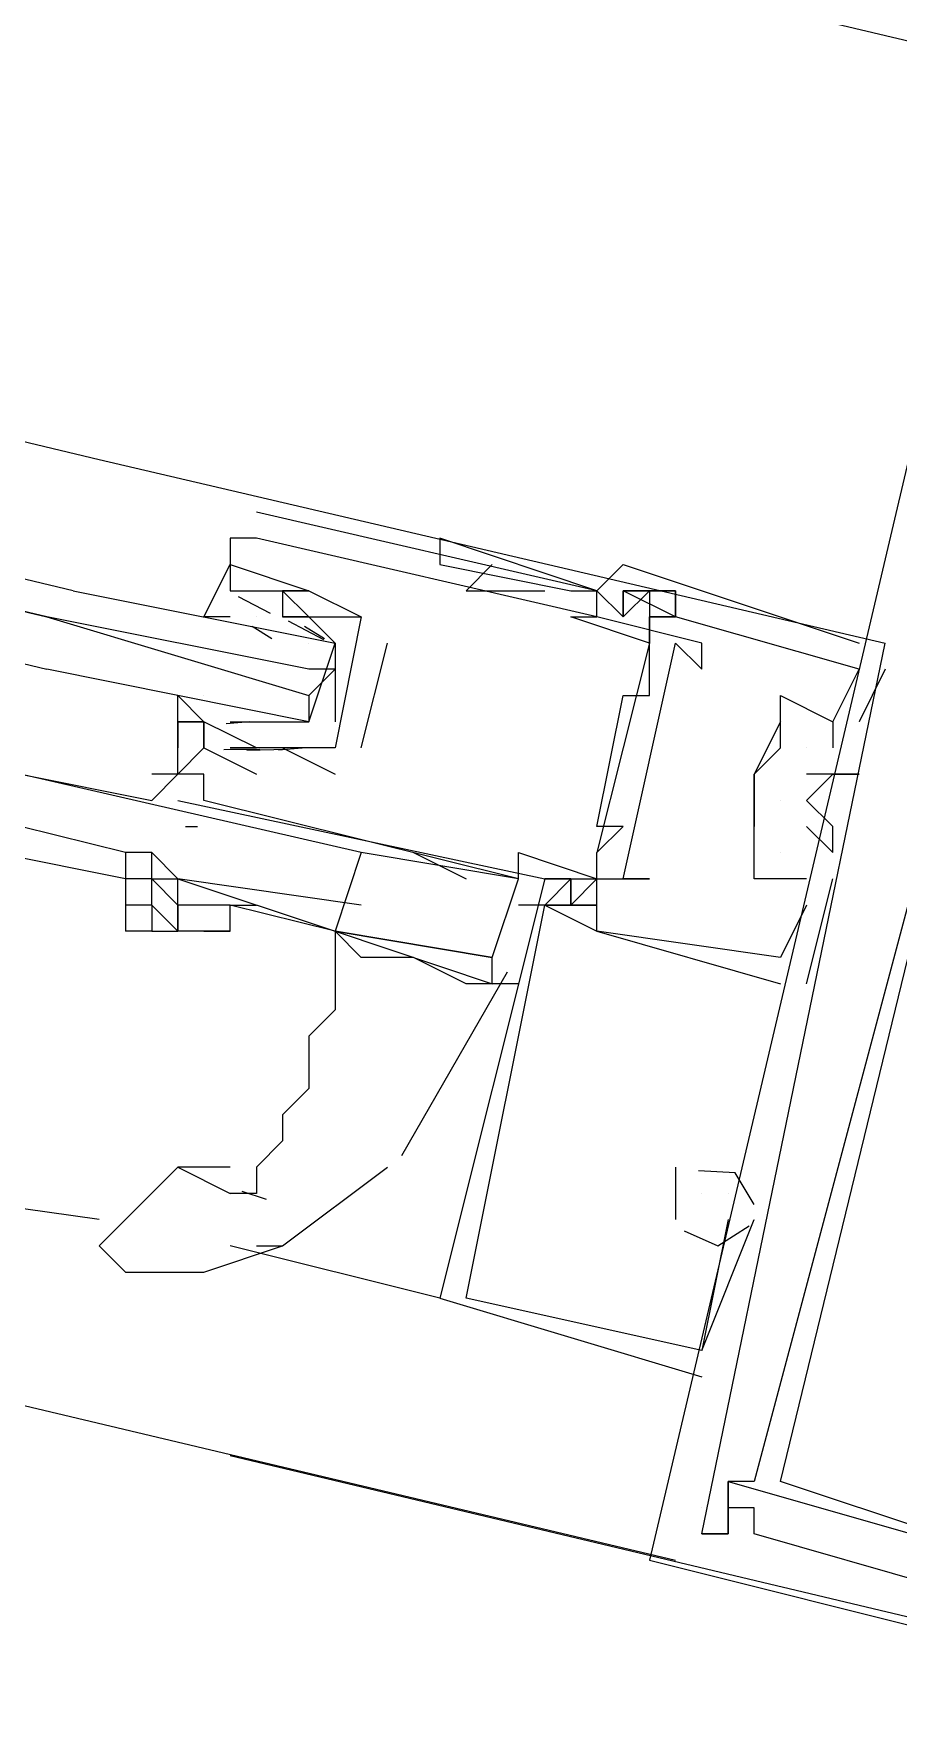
# Model space of a CAD drawing. Header units: feet. Extents: x -84 to 198, y -22 to 181.
# Drawn here: x 126.367 to 126.807, y 127.418 to 128.275 of the extents above; entities that cross this region are included whole.
import ezdxf

# ---------------------------------------------------------------- set-up
doc = ezdxf.new("R2010")
doc.units = ezdxf.units.FT
doc.layers.add('A-LINEA', color=7, linetype='CONTINUOUS')

msp = doc.modelspace()

# ---------------------------------------------------------------- linework, layer by layer
at = {"layer": 'A-LINEA'}
for p, q in [((119.6267, 129.9778), (126.8667, 128.2578)), ((119.44, 129.2178), (126.6933, 127.4978)), ((123.28, 128.8044), (126.4, 128.0578)), ((126.84, 128.1778), (126.68, 127.4978)), ((126.84, 128.1778), (126.68, 127.4978)), ((126.84, 128.1778), (126.68, 127.4978)), ((126.4, 128.0578), (126.8, 127.9644)), ((126.48, 128.0311), (126.48, 128.0311)), ((126.4667, 128.0178), (126.4667, 127.9911)), ((126.4667, 128.0178), (126.4667, 128.0178)), ((126.4667, 128.0178), (126.4667, 128.0178)), ((126.48, 128.0178), (126.48, 128.0178)), ((126.48, 128.0178), (126.48, 128.0178)), ((126.5733, 128.0178), (126.5733, 128.0178)), ((126.4667, 128.0044), (126.4667, 128.0044)), ((126.5733, 128.0044), (126.64, 127.9911)), ((126.5733, 128.0044), (126.64, 127.9911)), ((126.5867, 127.9911), (126.6, 128.0044)), ((126.6667, 128.0044), (126.6667, 128.0044)), ((126.6667, 128.0044), (126.6667, 128.0044)), ((126.6667, 128.0044), (126.6667, 128.0044)), ((126.4667, 127.9911), (126.4667, 127.9911)), ((126.4707, 127.9881), (126.487, 127.9796)), ((126.48, 127.9911), (126.48, 127.9911)), ((126.4933, 127.9911), (126.4933, 127.9911)), ((126.4933, 127.9911), (126.4933, 127.9911)), ((126.5067, 127.9911), (126.5067, 127.9911)), ((126.5067, 127.9911), (126.5067, 127.9911)), ((126.5867, 127.9911), (126.6267, 127.9911)), ((126.6267, 127.9911), (126.6267, 127.9911)), ((126.64, 127.9911), (126.64, 127.9911)), ((126.6533, 127.9911), (126.6533, 127.9911)), ((126.6533, 127.9911), (126.6533, 127.9911)), ((126.6533, 127.9911), (126.6533, 127.9911)), ((126.6533, 127.9911), (126.6533, 127.9911)), ((126.6667, 127.9911), (126.6667, 127.9911)), ((126.6667, 127.9911), (126.6667, 127.9911)), ((126.6667, 127.9911), (126.6667, 127.9911)), ((126.6933, 127.9911), (126.6933, 127.9911)), ((126.6933, 127.9911), (126.6933, 127.9911)), ((126.6933, 127.9911), (126.6933, 127.9911)), ((126.4667, 127.9778), (126.4667, 127.9778)), ((126.4778, 127.973), (126.4879, 127.9667)), ((126.48, 127.9778), (126.48, 127.9778)), ((126.48, 127.9778), (126.48, 127.9778)), ((126.4933, 127.9778), (126.4933, 127.9778)), ((126.4961, 127.9758), (126.5141, 127.9662)), ((126.5044, 127.973), (126.5146, 127.9667)), ((126.5333, 127.9778), (126.5333, 127.9778)), ((126.5333, 127.9778), (126.5333, 127.9778)), ((126.64, 127.9778), (126.64, 127.9778)), ((126.6533, 127.9778), (126.6533, 127.9778)), ((126.6533, 127.9778), (126.6533, 127.9778)), ((126.6667, 127.9778), (126.6667, 127.9778)), ((126.6667, 127.9778), (126.6667, 127.9778)), ((126.6667, 127.9778), (126.6667, 127.9778)), ((126.6667, 127.9778), (126.6667, 127.9778)), ((126.68, 127.9778), (126.68, 127.9778)), ((126.68, 127.9778), (126.68, 127.9778)), ((126.68, 127.9778), (126.68, 127.9778)), ((126.68, 127.9778), (126.68, 127.9644)), ((126.68, 127.9778), (126.68, 127.9644)), ((126.6933, 127.9778), (126.6933, 127.9778)), ((126.6933, 127.9778), (126.6933, 127.9778)), ((126.6933, 127.9778), (126.6933, 127.9778)), ((126.6933, 127.9778), (126.6933, 127.9778)), ((126.6933, 127.9778), (126.6933, 127.9778)), ((126.6933, 127.9778), (126.6933, 127.9778)), ((126.5067, 127.9644), (126.5067, 127.9644)), ((126.5333, 127.9111), (126.5467, 127.9644)), ((126.5467, 127.9644), (126.5467, 127.9644)), ((126.68, 127.9644), (126.6533, 127.8578)), ((126.68, 127.9644), (126.6533, 127.8578)), ((126.68, 127.9644), (126.6533, 127.8578)), ((126.68, 127.9644), (126.68, 127.9644)), ((126.6933, 127.9644), (126.6933, 127.9644)), ((126.7067, 127.9644), (126.7067, 127.9644)), ((126.7867, 127.9644), (126.7867, 127.9644)), ((126.7867, 127.9644), (126.7867, 127.9644)), ((126.7867, 127.9644), (126.7867, 127.9644)), ((126.8, 127.9644), (126.8, 127.9644)), ((126.8, 127.9644), (126.8, 127.9644)), ((126.8, 127.9644), (126.8, 127.9644)), ((126.5067, 127.9378), (126.52, 127.9511)), ((126.68, 127.9511), (126.68, 127.9511)), ((126.7067, 127.9511), (126.7067, 127.9511)), ((126.7867, 127.9511), (126.7867, 127.9511)), ((126.7867, 127.9511), (126.7867, 127.9511)), ((126.7867, 127.9511), (126.7867, 127.9511)), ((126.8, 127.9511), (126.8, 127.9511)), ((126.8, 127.9511), (126.8, 127.9511)), ((126.8, 127.9511), (126.8, 127.9511)), ((126.4533, 127.9378), (126.4533, 127.9378)), ((126.6667, 127.9378), (126.6667, 127.9378)), ((126.68, 127.9378), (126.68, 127.9378)), ((126.7467, 127.9378), (126.7467, 127.9378)), ((126.7467, 127.9378), (126.7467, 127.9378)), ((126.7467, 127.9378), (126.7467, 127.9378)), ((126.44, 127.9244), (126.44, 127.9244)), ((126.4533, 127.9244), (126.4533, 127.9244)), ((126.4765, 127.9243), (126.4646, 127.9233)), ((126.4667, 127.9244), (126.4667, 127.9244)), ((126.4667, 127.9244), (126.48, 127.9244)), ((126.4933, 127.9244), (126.4933, 127.9244)), ((126.5067, 127.9244), (126.5067, 127.9244)), ((126.7467, 127.9244), (126.7467, 127.9244)), ((126.7467, 127.9244), (126.7467, 127.9244)), ((126.7467, 127.9244), (126.7467, 127.9244)), ((126.7733, 127.9244), (126.7733, 127.9111)), ((126.7733, 127.9244), (126.7733, 127.9244)), ((126.7733, 127.9244), (126.7733, 127.9244)), ((126.7733, 127.9244), (126.7733, 127.9111)), ((126.7733, 127.9244), (126.7733, 127.9244)), ((126.7733, 127.9244), (126.7733, 127.9244)), ((126.7733, 127.9244), (126.7733, 127.9111)), ((126.7733, 127.9244), (126.7733, 127.9244)), ((126.7733, 127.9244), (126.7733, 127.9244)), ((126.7867, 127.9244), (126.7867, 127.9244)), ((126.7867, 127.9244), (126.7867, 127.9244)), ((126.7867, 127.9244), (126.7867, 127.9244)), ((126.4533, 127.9111), (126.4533, 127.9111)), ((126.4818, 127.9103), (126.4635, 127.9101)), ((126.4667, 127.9111), (126.4667, 127.9111)), ((126.4667, 127.9111), (126.4667, 127.9111)), ((126.48, 127.9111), (126.48, 127.9111)), ((126.48, 127.9111), (126.48, 127.9111)), ((126.48, 127.9111), (126.48, 127.9111)), ((126.5032, 127.911), (126.4913, 127.9099)), ((126.4933, 127.9111), (126.52, 127.8978)), ((126.4933, 127.9111), (126.4933, 127.9111)), ((126.52, 127.9111), (126.52, 127.9111)), ((126.52, 127.9111), (126.52, 127.9111)), ((126.5333, 127.9111), (126.5333, 127.9111)), ((126.7467, 127.9111), (126.7467, 127.9111)), ((126.7467, 127.9111), (126.7467, 127.9111)), ((126.7467, 127.9111), (126.7467, 127.9111)), ((126.76, 127.9111), (126.76, 127.9111)), ((126.76, 127.9111), (126.76, 127.9111)), ((126.76, 127.9111), (126.76, 127.9111)), ((126.7733, 127.9111), (126.7733, 127.9111)), ((126.7733, 127.9111), (126.7733, 127.9111)), ((126.7733, 127.9111), (126.7733, 127.9111)), ((126.4956, 127.9102), (126.4752, 127.9097)), ((126.44, 127.8978), (126.44, 127.8978)), ((126.44, 127.8978), (126.44, 127.8978)), ((126.4533, 127.8978), (126.4533, 127.8978)), ((126.48, 127.8978), (126.48, 127.8978)), ((126.52, 127.8978), (126.52, 127.8978)), ((126.7333, 127.8978), (126.7333, 127.8978)), ((126.7333, 127.8844), (126.7333, 127.8978)), ((126.7333, 127.8978), (126.7333, 127.8978)), ((126.7333, 127.8978), (126.7333, 127.8978)), ((126.76, 127.8978), (126.76, 127.8978)), ((126.76, 127.8978), (126.76, 127.8978)), ((126.76, 127.8978), (126.76, 127.8978)), ((126.7733, 127.8978), (126.7733, 127.8978)), ((126.7733, 127.8978), (126.7733, 127.8978)), ((126.7733, 127.8978), (126.7733, 127.8978)), ((126.7867, 127.8978), (126.7867, 127.8978)), ((126.7867, 127.8978), (126.7867, 127.8978)), ((126.7867, 127.8978), (126.7867, 127.8978)), ((126.44, 127.8844), (126.44, 127.8844)), ((126.44, 127.8844), (126.44, 127.8844)), ((126.44, 127.8844), (126.44, 127.8844)), ((126.44, 127.8844), (126.44, 127.8844)), ((126.44, 127.8844), (126.44, 127.8844)), ((126.4533, 127.8844), (126.4533, 127.8844)), ((126.7333, 127.8844), (126.7333, 127.8844)), ((126.7333, 127.8844), (126.7333, 127.8844)), ((126.7333, 127.8844), (126.7333, 127.8844)), ((126.7467, 127.8844), (126.7467, 127.8844)), ((126.7467, 127.8844), (126.7467, 127.8844)), ((126.7467, 127.8844), (126.7467, 127.8844)), ((126.76, 127.8844), (126.76, 127.8844)), ((126.76, 127.8844), (126.76, 127.8844)), ((126.76, 127.8844), (126.76, 127.8844)), ((126.4133, 127.8578), (126.36, 127.8711)), ((126.4501, 127.8709), (126.4439, 127.871)), ((126.4501, 127.8709), (126.4439, 127.871)), ((126.4501, 127.8709), (126.4439, 127.871)), ((126.6533, 127.8711), (126.6533, 127.8711)), ((126.6667, 127.8711), (126.6667, 127.8711)), ((126.7333, 127.8711), (126.7333, 127.8711)), ((126.7333, 127.8578), (126.7333, 127.8711)), ((126.7333, 127.8711), (126.7333, 127.8711)), ((126.7333, 127.8711), (126.7333, 127.8711)), ((126.76, 127.8711), (126.76, 127.8711)), ((126.76, 127.8711), (126.76, 127.8711)), ((126.76, 127.8711), (126.76, 127.8711)), ((126.7733, 127.8711), (126.7733, 127.8711)), ((126.7733, 127.8711), (126.7733, 127.8711)), ((126.7733, 127.8711), (126.7733, 127.8711)), ((126.4133, 127.8444), (126.3467, 127.8578)), ((126.4267, 127.8578), (126.4133, 127.8578)), ((126.6133, 127.8444), (126.5333, 127.8578)), ((126.56, 127.8578), (126.5867, 127.8444)), ((126.6133, 127.8578), (126.6133, 127.8578)), ((126.6533, 127.8578), (126.6533, 127.8578)), ((126.7333, 127.8578), (126.7333, 127.8578)), ((126.7333, 127.8578), (126.7333, 127.8578)), ((126.7333, 127.8578), (126.7333, 127.8578)), ((126.7467, 127.8578), (126.7467, 127.8578)), ((126.7467, 127.8578), (126.7467, 127.8578)), ((126.7467, 127.8578), (126.7467, 127.8578)), ((126.7733, 127.8578), (126.7733, 127.8578)), ((126.7733, 127.8578), (126.7733, 127.8578)), ((126.7733, 127.8578), (126.7733, 127.8578)), ((126.4267, 127.8444), (126.4133, 127.8444)), ((126.4267, 127.8444), (126.4133, 127.8444)), ((126.6133, 127.8444), (126.6133, 127.8444)), ((126.6267, 127.8444), (126.6267, 127.8444)), ((126.64, 127.8444), (126.6267, 127.8444)), ((126.6267, 127.8444), (126.6267, 127.8444)), ((126.64, 127.8444), (126.6267, 127.8444)), ((126.6267, 127.8444), (126.6267, 127.8444)), ((126.64, 127.8444), (126.6267, 127.8444)), ((126.6267, 127.8444), (126.6267, 127.8444)), ((126.64, 127.8444), (126.64, 127.8444)), ((126.64, 127.8444), (126.64, 127.8444)), ((126.64, 127.8444), (126.64, 127.8444)), ((126.6533, 127.8444), (126.6533, 127.8444)), ((126.6533, 127.8311), (126.6533, 127.8444)), ((126.6533, 127.8311), (126.6533, 127.8444)), ((126.6533, 127.8311), (126.6533, 127.8444)), ((126.6667, 127.8444), (126.6667, 127.8444)), ((126.68, 127.8444), (126.68, 127.8444)), ((126.7333, 127.8444), (126.7333, 127.8444)), ((126.7333, 127.8444), (126.7333, 127.8444)), ((126.7333, 127.8444), (126.7333, 127.8444)), ((126.7467, 127.8444), (126.7467, 127.8444)), ((126.7467, 127.8444), (126.7467, 127.8444)), ((126.7467, 127.8444), (126.7467, 127.8444)), ((126.76, 127.7911), (126.7733, 127.8444)), ((126.76, 127.8444), (126.76, 127.8444)), ((126.76, 127.8444), (126.76, 127.8444)), ((126.76, 127.7911), (126.7733, 127.8444)), ((126.76, 127.8444), (126.76, 127.8444)), ((126.76, 127.8444), (126.76, 127.8444)), ((126.76, 127.7911), (126.7733, 127.8444)), ((126.76, 127.8444), (126.76, 127.8444)), ((126.76, 127.8444), (126.76, 127.8444)), ((126.7733, 127.8444), (126.7733, 127.8444)), ((126.7733, 127.8444), (126.7733, 127.8444)), ((126.7733, 127.8444), (126.7733, 127.8444)), ((126.4267, 127.8311), (126.4133, 127.8311)), ((126.52, 127.8178), (126.4667, 127.8311)), ((126.6267, 127.8311), (126.6133, 127.8311)), ((126.6267, 127.8311), (126.6267, 127.8311)), ((126.6267, 127.8311), (126.6267, 127.8311)), ((126.6267, 127.8311), (126.6267, 127.8311)), ((126.6267, 127.8311), (126.6267, 127.8311)), ((126.6267, 127.8311), (126.6267, 127.8311)), ((126.6267, 127.8311), (126.6267, 127.8311)), ((126.6533, 127.8311), (126.6533, 127.8311)), ((126.6533, 127.8311), (126.6533, 127.8311)), ((126.6533, 127.8311), (126.6533, 127.8311)), ((126.6533, 127.8311), (126.6533, 127.8311)), ((126.6533, 127.8311), (126.6533, 127.8311)), ((126.6533, 127.8311), (126.6533, 127.8311)), ((126.76, 127.8311), (126.76, 127.8311)), ((126.76, 127.8311), (126.76, 127.8311)), ((126.76, 127.8311), (126.76, 127.8311)), ((126.4267, 127.8178), (126.4133, 127.8178)), ((126.52, 127.8178), (126.52, 127.8178)), ((126.52, 127.8178), (126.52, 127.8178)), ((126.52, 127.8178), (126.52, 127.8178)), ((126.6533, 127.8178), (126.6533, 127.8178)), ((126.6533, 127.8178), (126.6533, 127.8178)), ((126.6533, 127.8178), (126.6533, 127.8178)), ((126.6533, 127.8178), (126.6533, 127.8178)), ((126.6533, 127.8178), (126.6533, 127.8178)), ((126.6533, 127.8178), (126.6533, 127.8178)), ((126.7467, 127.8044), (126.7467, 127.8044)), ((126.7467, 127.8044), (126.7467, 127.8044)), ((126.7467, 127.8044), (126.7467, 127.8044)), ((126.7467, 127.8044), (126.7467, 127.8044)), ((126.7467, 127.8044), (126.7467, 127.8044)), ((126.7467, 127.8044), (126.7467, 127.8044)), ((126.554, 127.7037), (126.6077, 127.7972)), ((126.6133, 127.7911), (126.6, 127.7911)), ((126.7467, 127.7911), (126.7467, 127.7911)), ((126.7467, 127.7911), (126.7467, 127.7911)), ((126.7467, 127.7911), (126.7467, 127.7911)), ((126.76, 127.7911), (126.76, 127.7911)), ((126.76, 127.7911), (126.76, 127.7911)), ((126.76, 127.7911), (126.76, 127.7911)), ((126.4667, 127.6978), (126.44, 127.6978)), ((126.44, 127.6978), (126.4667, 127.6844)), ((126.6933, 127.6978), (126.6933, 127.6844)), ((126.6933, 127.6978), (126.6933, 127.6978)), ((126.6933, 127.6978), (126.6933, 127.6844)), ((126.6933, 127.6978), (126.6933, 127.6978)), ((126.6933, 127.6978), (126.6933, 127.6844)), ((126.6933, 127.6978), (126.6933, 127.6978)), ((126.4, 127.6711), (126.3067, 127.6844)), ((126.4726, 127.6855), (126.4849, 127.6814)), ((126.6933, 127.6844), (126.6933, 127.6711)), ((126.6933, 127.6844), (126.6933, 127.6844)), ((126.6933, 127.6844), (126.6933, 127.6711)), ((126.6933, 127.6844), (126.6933, 127.6844)), ((126.6933, 127.6844), (126.6933, 127.6711)), ((126.6933, 127.6844), (126.6933, 127.6844)), ((126.7067, 127.6844), (126.7067, 127.6844)), ((126.7067, 127.6844), (126.7067, 127.6844)), ((126.7067, 127.6844), (126.7067, 127.6844)), ((126.72, 127.6844), (126.72, 127.6844)), ((126.72, 127.6844), (126.72, 127.6844)), ((126.72, 127.6844), (126.72, 127.6844)), ((126.72, 127.6844), (126.72, 127.6844)), ((126.72, 127.6844), (126.72, 127.6844)), ((126.72, 127.6844), (126.72, 127.6844)), ((126.6933, 127.6711), (126.6933, 127.6711)), ((126.6933, 127.6711), (126.6933, 127.6711)), ((126.6933, 127.6711), (126.6933, 127.6711)), ((126.7067, 127.6044), (126.7333, 127.6711)), ((126.7067, 127.6044), (126.7333, 127.6711)), ((126.7067, 127.6044), (126.7333, 127.6711)), ((126.72, 127.6711), (126.72, 127.6711)), ((126.72, 127.6711), (126.72, 127.6711)), ((126.72, 127.6711), (126.72, 127.6711)), ((126.7333, 127.6711), (126.7333, 127.6711)), ((126.7333, 127.6711), (126.7333, 127.6711)), ((126.7333, 127.6711), (126.7333, 127.6711)), ((126.5733, 127.6311), (126.4667, 127.6578)), ((126.48, 127.6578), (126.4933, 127.6578)), ((126.5733, 127.6311), (126.5733, 127.6311)), ((126.5733, 127.6311), (126.7067, 127.5911)), ((126.5733, 127.6311), (126.5733, 127.6311)), ((126.5733, 127.6311), (126.5733, 127.6311)), ((126.5733, 127.6311), (126.7067, 127.5911)), ((126.5733, 127.6311), (126.5733, 127.6311)), ((126.5733, 127.6311), (126.5733, 127.6311)), ((126.5733, 127.6311), (126.7067, 127.5911)), ((126.5733, 127.6311), (126.5733, 127.6311)), ((126.5867, 127.6311), (126.5867, 127.6311)), ((126.5867, 127.6311), (126.5867, 127.6311)), ((126.5867, 127.6311), (126.5867, 127.6311)), ((126.7067, 127.6044), (126.7067, 127.6044)), ((126.7067, 127.6044), (126.7067, 127.6044)), ((126.7067, 127.6044), (126.7067, 127.6044)), ((126.7067, 127.6044), (126.7067, 127.6044)), ((126.7067, 127.6044), (126.7067, 127.6044)), ((126.7067, 127.6044), (126.7067, 127.6044)), ((126.7067, 127.5911), (126.7067, 127.5911)), ((126.7067, 127.5911), (126.7067, 127.5911)), ((126.7067, 127.5911), (126.7067, 127.5911)), ((126.4667, 127.5511), (127.0267, 127.4178)), ((126.4667, 127.5511), (127.0267, 127.4178)), ((126.72, 127.5378), (126.72, 127.5378)), ((126.72, 127.5378), (126.72, 127.5378)), ((126.72, 127.5378), (126.72, 127.5378)), ((126.72, 127.5378), (126.72, 127.5378)), ((126.72, 127.5378), (126.72, 127.5378)), ((126.72, 127.5378), (126.72, 127.5378)), ((126.7333, 127.5378), (126.7333, 127.5378)), ((126.7333, 127.5378), (126.7333, 127.5378)), ((126.7333, 127.5378), (126.7333, 127.5378)), ((126.7467, 127.5378), (126.7467, 127.5378)), ((126.7467, 127.5378), (126.7467, 127.5378)), ((126.7467, 127.5378), (126.7467, 127.5378)), ((126.7067, 127.5244), (126.7067, 127.5244)), ((126.7067, 127.5244), (126.7067, 127.5244)), ((126.7067, 127.5244), (126.7067, 127.5244)), ((126.7067, 127.5244), (126.7067, 127.5244)), ((126.7067, 127.5244), (126.7067, 127.5244)), ((126.7067, 127.5244), (126.7067, 127.5244)), ((126.72, 127.5244), (126.72, 127.5244)), ((126.72, 127.5244), (126.72, 127.5244)), ((126.72, 127.5244), (126.72, 127.5244)), ((126.72, 127.5244), (126.72, 127.5244)), ((126.72, 127.5244), (126.72, 127.5244)), ((126.72, 127.5244), (126.72, 127.5244)), ((126.7333, 127.5244), (126.7333, 127.5244)), ((126.7333, 127.5244), (126.7333, 127.5244)), ((126.7333, 127.5244), (126.7333, 127.5244)), ((126.7067, 127.5111), (126.7067, 127.5111)), ((126.7067, 127.5111), (126.7067, 127.5111)), ((126.7067, 127.5111), (126.7067, 127.5111)), ((126.7067, 127.5111), (126.7067, 127.5111)), ((126.7067, 127.5111), (126.7067, 127.5111)), ((126.7067, 127.5111), (126.7067, 127.5111)), ((126.72, 127.5111), (126.72, 127.5111)), ((126.72, 127.5111), (126.72, 127.5111)), ((126.72, 127.5111), (126.72, 127.5111)), ((126.72, 127.5111), (126.72, 127.5111)), ((126.72, 127.5111), (126.72, 127.5111)), ((126.72, 127.5111), (126.72, 127.5111)), ((126.7333, 127.5111), (126.7333, 127.5111)), ((126.7333, 127.5111), (126.7333, 127.5111)), ((126.7333, 127.5111), (126.7333, 127.5111)), ((126.68, 127.4978), (126.68, 127.4978)), ((126.68, 127.4978), (126.68, 127.4978)), ((126.68, 127.4978), (126.68, 127.4978)), ((126.6933, 127.4978), (126.6933, 127.4978)), ((126.6933, 127.4978), (126.6933, 127.4978)), ((126.6933, 127.4978), (126.6933, 127.4978))]:
    msp.add_line(p, q, dxfattribs=at)
for points in [[(126.3867, 127.9911), (123.2133, 128.7511), (123.2, 128.7378), (123.2133, 128.7244), (126.3733, 127.9778), (123.2133, 128.7244), (123.2, 128.7244), (123.2, 128.7111), (126.3733, 127.9511)], [(126.44, 127.8844), (126.6267, 127.8444), (126.68, 127.8444), (126.6667, 127.8444), (126.6933, 127.9644), (126.7067, 127.9511), (126.7067, 127.9644), (126.6533, 127.9778), (126.6533, 127.9911), (126.48, 128.0311)], [(126.8267, 127.5111), (126.7467, 127.5378), (126.8667, 128.0311), (126.9467, 128.0178), (126.9467, 128.0178), (126.9467, 128.0311), (126.9467, 128.0178)], [(126.8267, 127.5111), (126.7467, 127.5378), (126.8667, 128.0311), (126.9467, 128.0178), (126.9467, 128.0178), (126.9467, 128.0311), (126.9467, 128.0178)], [(126.8267, 127.5111), (126.7467, 127.5378), (126.8667, 128.0311), (126.9467, 128.0178), (126.9467, 128.0178), (126.9467, 128.0311), (126.9467, 128.0178)], [(126.6133, 127.8444), (126.6133, 127.8578), (126.6533, 127.8444), (126.6533, 127.8578), (126.6667, 127.8711), (126.6533, 127.8711), (126.6667, 127.9378), (126.68, 127.9378), (126.68, 127.9511), (126.68, 127.9644), (126.64, 127.9778), (126.6533, 127.9778), (126.48, 128.0178), (126.4667, 128.0178), (126.4667, 128.0044), (126.5067, 127.9911), (126.5067, 127.9911), (126.5333, 127.9778), (126.5333, 127.9778)], [(126.64, 127.9911), (126.6533, 127.9911), (126.5733, 128.0178), (126.5733, 128.0044)], [(126.4667, 127.9778), (126.4533, 127.9778), (126.4667, 128.0044), (126.4667, 127.9911), (126.48, 127.9911), (126.4933, 127.9911), (126.5067, 127.9778), (126.52, 127.9644), (126.52, 127.9244)], [(126.76, 127.8444), (126.7333, 127.8444), (126.7333, 127.8578), (126.7333, 127.8711), (126.7333, 127.8844), (126.7333, 127.8978), (126.7467, 127.9111), (126.7467, 127.9244), (126.7467, 127.9378), (126.7733, 127.9244), (126.7867, 127.9511), (126.6933, 127.9778), (126.68, 127.9778), (126.6933, 127.9778), (126.6933, 127.9911), (126.6667, 127.9911), (126.6667, 127.9778), (126.6533, 127.9911), (126.6667, 128.0044), (126.7867, 127.9644), (126.7867, 127.9644)], [(126.76, 127.8444), (126.7333, 127.8444), (126.7333, 127.8578), (126.7333, 127.8711), (126.7333, 127.8844), (126.7333, 127.8978), (126.7467, 127.9111), (126.7467, 127.9244), (126.7467, 127.9378), (126.7733, 127.9244), (126.7867, 127.9511), (126.6933, 127.9778), (126.68, 127.9778), (126.6933, 127.9778), (126.6933, 127.9911), (126.6667, 127.9911), (126.6667, 127.9778), (126.6533, 127.9911), (126.6667, 128.0044), (126.7867, 127.9644), (126.7867, 127.9644)], [(126.76, 127.8444), (126.7333, 127.8444), (126.7333, 127.8578), (126.7333, 127.8711), (126.7333, 127.8844), (126.7333, 127.8978), (126.7467, 127.9111), (126.7467, 127.9244), (126.7467, 127.9378), (126.7733, 127.9244), (126.7867, 127.9511), (126.6933, 127.9778), (126.68, 127.9778), (126.6933, 127.9778), (126.6933, 127.9911), (126.6667, 127.9911), (126.6667, 127.9778), (126.6533, 127.9911), (126.6667, 128.0044), (126.7867, 127.9644), (126.7867, 127.9644)], [(126.3867, 127.9911), (126.52, 127.9644), (126.52, 127.9511), (126.5067, 127.9511), (126.3733, 127.9778), (126.5067, 127.9378), (126.5067, 127.9244), (126.3733, 127.9511)], [(126.48, 127.9911), (126.4933, 127.9911), (126.5067, 127.9911), (126.4933, 127.9911), (126.4933, 127.9778), (126.5333, 127.9778), (126.52, 127.9111), (126.48, 127.9111), (126.4667, 127.9111), (126.48, 127.9111), (126.4667, 127.9111)], [(126.68, 127.9911), (126.6667, 127.9778), (126.6667, 127.9911)], [(126.6667, 127.9778), (126.6667, 127.9911), (126.6667, 127.9778), (126.68, 127.9911), (126.68, 127.9778), (126.68, 127.9778)], [(126.6667, 127.9911), (126.6667, 127.9911), (126.6933, 127.9911), (126.6933, 127.9778), (126.6667, 127.9911)], [(126.48, 127.9244), (126.4933, 127.9244), (126.5067, 127.9244), (126.52, 127.9644), (126.5067, 127.9778), (126.4933, 127.9778)], [(126.68, 127.9644), (126.68, 127.9778), (126.68, 127.9778)], [(126.92, 127.4578), (126.9333, 127.4844), (126.92, 127.4844), (126.84, 127.4978), (126.8267, 127.4844), (126.7333, 127.5111), (126.7333, 127.5244), (126.72, 127.5244), (126.72, 127.5111), (126.7067, 127.5111), (126.8, 127.9644)], [(126.92, 127.4578), (126.9333, 127.4844), (126.92, 127.4844), (126.84, 127.4978), (126.8267, 127.4844), (126.7333, 127.5111), (126.7333, 127.5244), (126.72, 127.5244), (126.72, 127.5111), (126.7067, 127.5111), (126.8, 127.9644)], [(126.92, 127.4578), (126.9333, 127.4844), (126.92, 127.4844), (126.84, 127.4978), (126.8267, 127.4844), (126.7333, 127.5111), (126.7333, 127.5244), (126.72, 127.5244), (126.72, 127.5111), (126.7067, 127.5111), (126.8, 127.9644)], [(126.8, 127.9511), (126.7867, 127.9244), (126.7867, 127.9244)], [(126.8, 127.9511), (126.7867, 127.9244), (126.7867, 127.9244)], [(126.8, 127.9511), (126.7867, 127.9244), (126.7867, 127.9244)], [(126.5067, 127.9111), (126.48, 127.9111), (126.4533, 127.9244), (126.4533, 127.9111), (126.4533, 127.9244), (126.44, 127.9244), (126.44, 127.9111), (126.44, 127.9378), (126.4533, 127.9244)], [(126.84, 127.9378), (126.7333, 127.5378), (126.72, 127.5378), (126.72, 127.5244)], [(126.84, 127.9378), (126.7333, 127.5378), (126.72, 127.5378), (126.72, 127.5244)], [(126.84, 127.9378), (126.7333, 127.5378), (126.72, 127.5378), (126.72, 127.5244)], [(126.44, 127.8978), (126.44, 127.9244), (126.4533, 127.9244), (126.4533, 127.9244)], [(126.7467, 127.9244), (126.7333, 127.8978), (126.7333, 127.8844)], [(126.6133, 127.8444), (126.4533, 127.8844), (126.4533, 127.8978), (126.44, 127.8978), (126.4533, 127.9111), (126.48, 127.8978)], [(126.5333, 127.8578), (126.36, 127.8978), (126.4267, 127.8844), (126.44, 127.8978), (126.44, 127.8978)], [(126.44, 127.8978), (126.44, 127.8978), (126.4267, 127.8844), (126.44, 127.8978), (126.4267, 127.8978)], [(126.44, 127.8978), (126.44, 127.8978), (126.4267, 127.8844)], [(126.44, 127.8978), (126.44, 127.8978), (126.4267, 127.8844), (126.44, 127.8978), (126.4267, 127.8978)], [(126.44, 127.8978), (126.44, 127.8978), (126.4267, 127.8844)], [(126.44, 127.8978), (126.44, 127.8978), (126.4267, 127.8844), (126.44, 127.8978), (126.4267, 127.8978)], [(126.76, 127.8844), (126.7733, 127.8978), (126.7867, 127.8978), (126.76, 127.8978)], [(126.76, 127.8844), (126.7733, 127.8978), (126.7867, 127.8978), (126.76, 127.8978)], [(126.76, 127.8844), (126.7733, 127.8978), (126.7867, 127.8978), (126.76, 127.8978)], [(126.7333, 127.8844), (126.7333, 127.8844), (126.7333, 127.8711)], [(126.76, 127.8711), (126.7733, 127.8578), (126.7733, 127.8711), (126.76, 127.8844)], [(126.76, 127.8711), (126.7733, 127.8578), (126.7733, 127.8711), (126.76, 127.8844)], [(126.76, 127.8711), (126.7733, 127.8578), (126.7733, 127.8711), (126.76, 127.8844)], [(126.4133, 127.8578), (126.4133, 127.8444), (126.4133, 127.8444), (126.4133, 127.8311), (126.4133, 127.8178)], [(126.4267, 127.8444), (126.4267, 127.8578), (126.44, 127.8444)], [(126.5333, 127.8578), (126.52, 127.8178), (126.6, 127.8044), (126.6133, 127.8444)], [(126.44, 127.8311), (126.4267, 127.8444), (126.4267, 127.8444), (126.44, 127.8444)], [(126.44, 127.8311), (126.44, 127.8178), (126.4267, 127.8311), (126.4267, 127.8444)], [(126.5333, 127.8311), (126.44, 127.8444), (126.44, 127.8444), (126.52, 127.8178)], [(126.4667, 127.8311), (126.44, 127.8311), (126.44, 127.8311), (126.44, 127.8444)], [(126.76, 127.8311), (126.7467, 127.8044), (126.6533, 127.8178), (126.6533, 127.8311), (126.6267, 127.8311), (126.64, 127.8444), (126.6267, 127.8444), (126.5733, 127.6311)], [(126.76, 127.8311), (126.7467, 127.8044), (126.6533, 127.8178), (126.6533, 127.8311), (126.6267, 127.8311), (126.64, 127.8444), (126.6267, 127.8444), (126.5733, 127.6311)], [(126.76, 127.8311), (126.7467, 127.8044), (126.6533, 127.8178), (126.6533, 127.8311), (126.6267, 127.8311), (126.64, 127.8444), (126.6267, 127.8444), (126.5733, 127.6311)], [(126.64, 127.8444), (126.6267, 127.8311), (126.6533, 127.8311), (126.6533, 127.8311), (126.6267, 127.8311), (126.6267, 127.8311)], [(126.64, 127.8444), (126.6267, 127.8311), (126.6533, 127.8311), (126.6533, 127.8311), (126.6267, 127.8311), (126.6267, 127.8311)], [(126.64, 127.8444), (126.6267, 127.8311), (126.6533, 127.8311), (126.6533, 127.8311), (126.6267, 127.8311), (126.6267, 127.8311)], [(126.6533, 127.8444), (126.64, 127.8311), (126.6533, 127.8444)], [(126.64, 127.8444), (126.64, 127.8311), (126.64, 127.8444)], [(126.64, 127.8444), (126.64, 127.8311), (126.64, 127.8444), (126.64, 127.8311), (126.6533, 127.8444)], [(126.6533, 127.8444), (126.64, 127.8311), (126.6533, 127.8444)], [(126.64, 127.8444), (126.64, 127.8311), (126.64, 127.8444)], [(126.64, 127.8444), (126.64, 127.8311), (126.64, 127.8444), (126.64, 127.8311), (126.6533, 127.8444)], [(126.6533, 127.8444), (126.64, 127.8311), (126.6533, 127.8444)], [(126.64, 127.8444), (126.64, 127.8311), (126.64, 127.8444)], [(126.64, 127.8444), (126.64, 127.8311), (126.64, 127.8444), (126.64, 127.8311), (126.6533, 127.8444)], [(126.76, 127.8444), (126.76, 127.8444), (126.7467, 127.8444)], [(126.76, 127.8444), (126.76, 127.8444), (126.7467, 127.8444)], [(126.76, 127.8444), (126.76, 127.8444), (126.7467, 127.8444)], [(126.4267, 127.8311), (126.4267, 127.8178), (126.44, 127.8178), (126.44, 127.8178), (126.44, 127.8178), (126.44, 127.8178)], [(126.4667, 127.8178), (126.44, 127.8178), (126.44, 127.8311)], [(126.4533, 127.8178), (126.4667, 127.8178), (126.4667, 127.8311), (126.48, 127.8311)], [(126.6, 127.7911), (126.5867, 127.7911), (126.56, 127.8044), (126.5333, 127.8044), (126.52, 127.8178), (126.52, 127.8178), (126.4667, 127.8311)], [(126.72, 127.6711), (126.7067, 127.6044), (126.5867, 127.6311), (126.6267, 127.8311), (126.6533, 127.8178), (126.6533, 127.8178), (126.7467, 127.7911)], [(126.72, 127.6711), (126.7067, 127.6044), (126.5867, 127.6311), (126.6267, 127.8311), (126.6533, 127.8178), (126.6533, 127.8178), (126.7467, 127.7911)], [(126.72, 127.6711), (126.7067, 127.6044), (126.5867, 127.6311), (126.6267, 127.8311), (126.6533, 127.8178), (126.6533, 127.8178), (126.7467, 127.7911)], [(126.4533, 127.8178), (126.44, 127.8178), (126.44, 127.8178)], [(126.52, 127.8178), (126.52, 127.7911), (126.52, 127.7778), (126.5067, 127.7644), (126.5067, 127.7511), (126.5067, 127.7378), (126.4933, 127.7244), (126.4933, 127.7111), (126.48, 127.6978), (126.48, 127.6844), (126.4667, 127.6844)], [(126.52, 127.8178), (126.52, 127.8178), (126.6, 127.7911), (126.6, 127.8044), (126.52, 127.8178), (126.52, 127.8178), (126.52, 127.8178)], [(126.44, 127.6978), (126.4133, 127.6711), (126.4, 127.6578), (126.4133, 127.6444)], [(126.4133, 127.6444), (126.4533, 127.6444), (126.4933, 127.6578), (126.5467, 127.6978)], [(126.7333, 127.6788), (126.7236, 127.6949), (126.7049, 127.6959)], [(126.7333, 127.6788), (126.7236, 127.6949), (126.7049, 127.6959)], [(126.7333, 127.6788), (126.7236, 127.6949), (126.7049, 127.6959)], [(126.6976, 127.6654), (126.7148, 127.6578), (126.7307, 127.6679)], [(126.6976, 127.6654), (126.7148, 127.6578), (126.7307, 127.6679)], [(126.6976, 127.6654), (126.7148, 127.6578), (126.7307, 127.6679)], [(126.7067, 127.5111), (126.72, 127.5111), (126.72, 127.5378), (126.8133, 127.5111)], [(126.7067, 127.5111), (126.72, 127.5111), (126.72, 127.5378), (126.8133, 127.5111)], [(126.7067, 127.5111), (126.72, 127.5111), (126.72, 127.5378), (126.8133, 127.5111)], [(126.68, 127.4978), (126.84, 127.4578), (126.84, 127.4844), (126.92, 127.4578)], [(126.68, 127.4978), (126.84, 127.4578), (126.84, 127.4844), (126.92, 127.4578)], [(126.68, 127.4978), (126.84, 127.4578), (126.84, 127.4844), (126.92, 127.4578)]]:
    msp.add_lwpolyline(points, dxfattribs=at)

doc.saveas('drawing.dxf')
